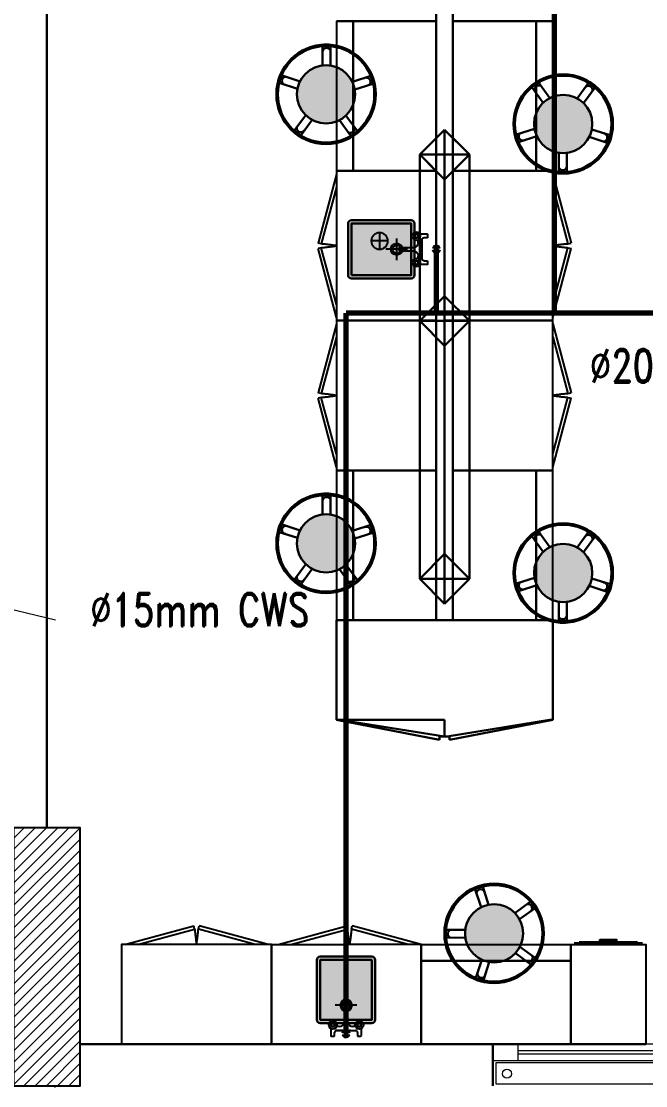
# Model space of a CAD drawing. Extents: x 800 to 995, y 398 to 804.
# Drawn here: x 901.25 to 905.01, y 613.42 to 619.82 of the extents above; entities that cross this region are included whole.
import ezdxf

# ---------------------------------------------------------------- set-up
doc = ezdxf.new("R2010")
doc.units = 0
doc.header["$MEASUREMENT"] = 0
for name, pattern in [('ACAD_ISO02W100', [15, 12, -3]), ('CENTERX2', [4, 2.5, -0.5, 0.5, -0.5]), ('DASHED', [19.05, 12.7, -6.35])]:
    doc.linetypes.add(name, pattern=pattern)
doc.layers.get('0').update_dxf_attribs({"color": 252, "linetype": 'CONTINUOUS', "lineweight": 30})
for name, color, linetype in [('-FUR', 252, 'CONTINUOUS'), ('LAYER8', 3, 'CONTINUOUS'), ('SAN', 2, 'CONTINUOUS')]:
    doc.layers.add(name, color=color, linetype=linetype)
for name, color, linetype, lineweight in [('axis', 1, 'CENTERX2', 5), ('Column', 6, 'CONTINUOUS', 25), ('elev', 90, 'CONTINUOUS', 9), ('Elevation', 150, 'CONTINUOUS', 18), ('hatch', 252, 'CONTINUOUS', 9), ('P-C-WATER', 5, 'CONTINUOUS', 70), ('P-TEXT', 1, 'CONTINUOUS', 25), ('Wall', 252, 'CONTINUOUS', 30), ('WINDOW', 252, 'CONTINUOUS', 5)]:
    doc.layers.add(name, color=color, linetype=linetype, lineweight=lineweight)
doc.styles.add('ROMANC', font='romand.shx')

# ---------------------------------------------------------------- blocks, each defined once
blk = doc.blocks.new('fghh')
at = {"layer": 'hatch'}
for p, q in [((1434.8944, 1497.1759), (1434.6102, 1497.7917)), ((1435.2563, 1497.1801), (1434.6563, 1496.9032)), ((1434.6563, 1496.9032), (1434.8944, 1497.1759)), ((1435.2563, 1497.1801), (1435.0183, 1496.9074)), ((1435.2563, 1496.3917), (1435.0183, 1496.9074))]:
    blk.add_line(p, q, dxfattribs=at)
blk = doc.blocks.new('YY5Y5')
at = {"layer": 'SAN', "color": 1}
for p, q in [((433.83, 542.04), (433.83, 538.56)), ((435.73, 542.41), (434.2, 542.41)), ((435.73, 540.55), (435.73, 542.41)), ((446.18, 539.55), (436.73, 539.55)), ((443.04, 539.55), (446.16, 539.55)), ((447.16, 542.41), (447.16, 540.55)), ((448.69, 542.41), (447.16, 542.41)), ((449.07, 538.56), (449.07, 542.04)), ((434.16, 537.56), (433.7, 538.02)), ((434.16, 536.15), (433.7, 535.69)), ((435.58, 537.56), (436.04, 538.02)), ((435.58, 536.15), (436.04, 535.69)), ((436.72, 537.65), (438.25, 537.65)), ((440.5, 535.4), (440.5, 528.74)), ((442.4, 528.74), (442.4, 535.4)), ((444.65, 537.65), (446.18, 537.65)), ((447.32, 537.56), (446.86, 538.02)), ((447.32, 536.15), (446.86, 535.69)), ((448.74, 537.56), (449.2, 538.02)), ((448.74, 536.15), (449.2, 535.69)), ((440.87, 528.36), (442.03, 528.36))]:
    blk.add_line(p, q, dxfattribs=at)
at = {"layer": 'SAN', "color": 1, "linetype": 'Continuous'}
blk.add_line((439.23, 539.55), (439.86, 539.55), dxfattribs=at)
at = {"layer": 'SAN', "color": 2, "linetype": 'DASHED'}
for points in [[(441.45, 532.42), (441.45, 521.63)], [(436.06, 527.03), (446.84, 527.03)]]:
    blk.add_lwpolyline(points, dxfattribs=at)
at = {"layer": 'SAN', "color": 1}
for centre, radius in [((434.87, 536.85), 2), ((434.87, 536.85), 1), ((434.87, 536.85), 0.8), ((448.03, 536.85), 2), ((448.03, 536.85), 1), ((448.03, 536.85), 0.8)]:
    blk.add_circle(centre, radius, dxfattribs=at)
for centre, radius, start, end in [((434.2, 542.04), 0.375, 90, 180), ((436.73, 540.55), 1, 180, 270), ((446.16, 540.55), 1, 270, 0), ((448.69, 542.04), 0.375, 0, 90), ((438.25, 535.4), 2.25, 0, 90), ((444.65, 535.4), 2.25, 90, 180), ((441.45, 527.03), 2.86, 109.4319, 70.5681), ((441.45, 527.03), 2.08, 117.2765, 62.7235), ((440.87, 528.74), 0.375, 180, 270), ((442.03, 528.74), 0.375, 270, 360)]:
    blk.add_arc(centre, radius, start, end, dxfattribs=at)
blk = doc.blocks.new('fd')
at = {"layer": '-FUR'}
h = blk.add_hatch(color=254, dxfattribs=at)
h.paths.add_polyline_path([(1322.6636, 576.6994), (1322.3536, 576.6994), (1322.3536, 577.0594), (1322.6636, 577.0594)], flags=16)
edge = h.paths.add_edge_path()
edge.add_line((1322.6636, 576.6794), (1322.3536, 576.6794))
edge.add_arc((1322.3536, 576.6994), 0.02, 180, 270, ccw=False)
edge.add_line((1322.3336, 576.6994), (1322.3336, 577.0594))
edge.add_arc((1322.3536, 577.0594), 0.02, 90, 180, ccw=False)
edge.add_line((1322.3536, 577.0794), (1322.6636, 577.0794))
edge.add_arc((1322.6636, 577.0594), 0.02, 0, 90, ccw=False)
edge.add_line((1322.6836, 577.0594), (1322.6836, 576.6994))
edge.add_arc((1322.6636, 576.6994), 0.02, -90, 0, ccw=False)
blk.add_hatch(color=253, dxfattribs=at).paths.add_polyline_path([(1322.6636, 577.0594), (1322.6636, 576.6994), (1322.3536, 576.6994), (1322.3536, 577.0594)])
h = blk.add_hatch(color=251, dxfattribs=at)
h.paths.add_polyline_path([(1322.6337, 577.0294), (1322.6636, 577.0594), (1322.6636, 576.6994), (1322.6336, 576.7294)])
h.paths.add_polyline_path([(1322.6336, 576.7294), (1322.6636, 576.6994), (1322.3536, 576.6994), (1322.3836, 576.7294)])
h = blk.add_hatch(color=252, dxfattribs=at)
h.paths.add_polyline_path([(1322.3836, 577.0294), (1322.3536, 577.0594), (1322.6636, 577.0594), (1322.6337, 577.0294)])
h.paths.add_polyline_path([(1322.3836, 576.7294), (1322.3536, 576.6994), (1322.3536, 577.0594), (1322.3836, 577.0294)])
for p, q in [((1322.4784, 577.2056), (1322.0597, 577.2056)), ((1322.4784, 577.2056), (1322.9597, 577.2056)), ((1322.0597, 576.6056), (1322.5097, 576.6056)), ((1322.9597, 576.6056), (1322.5097, 576.6056))]:
    blk.add_line(p, q, dxfattribs=at)
at = {"layer": '-FUR', "linetype": 'ACAD_ISO02W100'}
for p, q in [((1322.0597, 577.2056), (1322.5097, 577.2056)), ((1322.9597, 577.2056), (1322.5097, 577.2056)), ((1322.0997, 576.6056), (1322.5133, 576.4948)), ((1322.177, 576.6056), (1322.5185, 576.5141)), ((1322.8824, 576.6056), (1322.541, 576.5141)), ((1322.9597, 576.6056), (1322.5462, 576.4948)), ((1322.5185, 576.5141), (1322.5133, 576.4948)), ((1322.541, 576.5141), (1322.5462, 576.4948))]:
    blk.add_line(p, q, dxfattribs=at)
for centre, start, end in [((1324.045, 576.3727), 171.26112, 174.70691), ((1321.0144, 576.3727), 5.29309, 8.73888)]:
    blk.add_arc(centre, 1.5331, start, end, dxfattribs=at)
for p, q in [((1322.0597, 577.2056), (1322.0597, 576.6056)), ((1322.9597, 577.2056), (1322.9597, 576.6056))]:
    blk.add_line(p, q)
blk.add_lwpolyline([(1322.6636, 576.6794), (1322.3536, 576.6794, -0.414214), (1322.3336, 576.6994), (1322.3336, 577.0594, -0.414214), (1322.3536, 577.0794), (1322.6636, 577.0794, -0.414214), (1322.6836, 577.0594), (1322.6836, 576.6994, -0.414214)], format="xyb", close=True)
blk.add_lwpolyline([(1322.6636, 576.6794), (1322.3536, 576.6794, -0.414214), (1322.3336, 576.6994), (1322.3336, 577.0594, -0.414214), (1322.3536, 577.0794), (1322.6636, 577.0794, -0.414214), (1322.6836, 577.0594), (1322.6836, 576.6994, -0.414214)], format="xyb", close=True)
blk.add_lwpolyline([(1322.6636, 576.6994), (1322.3536, 576.6994), (1322.3536, 577.0594), (1322.6636, 577.0594)], close=True)
at = {"extrusion": (0, 0, -1), "xscale": 0.0121000000000322, "yscale": 0.0121000000000322, "zscale": -0.0121}
blk.add_blockref('YY5Y5', (-1327.8502, 570.5947), dxfattribs=at)
blk = doc.blocks.new('juy')
blk.add_line((1322.9597, 577.2056), (1322.9597, 576.6056))
blk.add_blockref('fd', (0, 0))
blk = doc.blocks.new('vfd')
at = {"layer": '-FUR'}
h = blk.add_hatch(color=254, dxfattribs=at)
h.paths.add_polyline_path([(1316.635, 565.8296), (1316.635, 566.1396), (1316.275, 566.1396), (1316.275, 565.8296)], flags=16)
edge = h.paths.add_edge_path()
edge.add_line((1316.655, 565.8296), (1316.655, 566.1396))
edge.add_ellipse((1316.635, 566.1396), major_axis=(-0.0141, -0.0141), ratio=1, start_angle=135, end_angle=225)
edge.add_line((1316.635, 566.1596), (1316.275, 566.1596))
edge.add_ellipse((1316.275, 566.1396), major_axis=(-0.0141, -0.0141), ratio=1, start_angle=225, end_angle=315)
edge.add_line((1316.255, 566.1396), (1316.255, 565.8296))
edge.add_ellipse((1316.275, 565.8296), major_axis=(0.0141, -0.0141), ratio=1, start_angle=225, end_angle=315)
edge.add_line((1316.275, 565.8096), (1316.635, 565.8096))
edge.add_ellipse((1316.635, 565.8296), major_axis=(0.0141, -0.0141), ratio=1, start_angle=-45, end_angle=45)
blk.add_hatch(color=253, dxfattribs=at).paths.add_polyline_path([(1316.275, 565.8296), (1316.635, 565.8296), (1316.635, 566.1396), (1316.275, 566.1396)])
h = blk.add_hatch(color=251, dxfattribs=at)
h.paths.add_polyline_path([(1316.305, 565.8596), (1316.275, 565.8296), (1316.635, 565.8296), (1316.605, 565.8596)])
h.paths.add_polyline_path([(1316.605, 565.8596), (1316.635, 565.8296), (1316.635, 566.1396), (1316.605, 566.1096)])
h = blk.add_hatch(color=252, dxfattribs=at)
h.paths.add_polyline_path([(1316.305, 566.1096), (1316.275, 566.1396), (1316.275, 565.8296), (1316.305, 565.8596)])
h.paths.add_polyline_path([(1316.605, 566.1096), (1316.635, 566.1396), (1316.275, 566.1396), (1316.305, 566.1096)])
blk.add_lwpolyline([(1316.655, 565.8296), (1316.655, 566.1396, 0.414214), (1316.635, 566.1596), (1316.275, 566.1596, 0.414214), (1316.255, 566.1396), (1316.255, 565.8296, 0.414214), (1316.275, 565.8096), (1316.635, 565.8096, 0.414214)], format="xyb", close=True)
blk.add_lwpolyline([(1316.655, 565.8296), (1316.655, 566.1396, 0.414214), (1316.635, 566.1596), (1316.275, 566.1596, 0.414214), (1316.255, 566.1396), (1316.255, 565.8296, 0.414214), (1316.275, 565.8096), (1316.635, 565.8096, 0.414214)], format="xyb", close=True)
blk.add_lwpolyline([(1316.635, 565.8296), (1316.635, 566.1396), (1316.275, 566.1396), (1316.275, 565.8296)], close=True)
at = {"layer": 'LAYER8'}
for p, q in [((1316.465, 566.0846), (1316.465, 565.9846)), ((1316.415, 566.0346), (1316.515, 566.0346))]:
    blk.add_line(p, q, dxfattribs=at)
blk.add_circle((1316.465, 566.0346), 0.05, dxfattribs=at)
at = {"xscale": 0.0121, "yscale": 0.0121, "zscale": 0.0121, "rotation": 89.99999999999997}
blk.add_blockref('YY5Y5', (1322.7397, 560.6431), dxfattribs=at)

msp = doc.modelspace()

# ---------------------------------------------------------------- hatches: boundary and pattern name
h = msp.add_hatch(color=256)
h.set_gradient(color1=(132, 132, 132), name='SPHERICAL')
h.paths.add_polyline_path([(903.2617, 619.3771, -1), (902.9117, 619.3771, -1)])
h = msp.add_hatch(color=256)
h.set_gradient(color1=(132, 132, 132), name='SPHERICAL')
h.paths.add_polyline_path([(904.3369, 619.1991, -1), (904.6869, 619.1991, -1)])
h = msp.add_hatch(color=256)
h.set_gradient(color1=(132, 132, 132), name='SPHERICAL')
h.paths.add_polyline_path([(903.2617, 616.6771, -1), (902.9117, 616.6771, -1)])
h = msp.add_hatch(color=256)
h.set_gradient(color1=(132, 132, 132), name='SPHERICAL')
h.paths.add_polyline_path([(904.3369, 616.4991, -1), (904.6869, 616.4991, -1)])
h = msp.add_hatch(color=256)
h.set_gradient(color1=(132, 132, 132), name='SPHERICAL')
h.paths.add_polyline_path([(904.0969, 614.1571, 1), (904.0969, 614.5071, 1)])
at = {"layer": 'hatch'}
h = msp.add_hatch(dxfattribs=at)
h.set_pattern_fill('ANSI31', color=252, scale=0.015, style=0)
h.set_pattern_definition([(45, (1093.41557, 299.344082), (-0.0336759605, 0.0336759605), [])])
h.paths.add_polyline_path([(901.2084, 613.4161), (901.6084, 613.4161), (901.6084, 614.9661), (901.2084, 614.9661)])

# ---------------------------------------------------------------- linework, layer by layer
at = {"layer": '-FUR', "linetype": 'ACAD_ISO02W100'}
for p, q in [((903.8493, 619.8161), (903.8493, 620.2661)), ((903.1493, 619.8161), (903.1493, 618.9161)), ((904.4493, 618.9161), (904.4493, 619.8161)), ((903.1493, 618.8961), (903.0385, 618.4826)), ((903.7493, 618.0161), (903.7493, 618.9161)), ((903.8493, 618.9161), (903.8493, 618.0161)), ((904.4493, 618.8961), (904.5601, 618.4826)), ((903.1493, 618.8189), (903.0578, 618.4774)), ((904.4493, 618.8189), (904.5408, 618.4774)), ((903.0578, 618.4774), (903.0385, 618.4826)), ((903.0578, 618.4549), (903.0385, 618.4497)), ((903.1493, 618.0361), (903.0385, 618.4497)), ((903.1493, 618.1134), (903.0578, 618.4549)), ((904.4493, 618.1134), (904.5408, 618.4549)), ((904.4493, 618.0361), (904.5601, 618.4497)), ((904.5408, 618.4774), (904.5601, 618.4826)), ((904.5408, 618.4549), (904.5601, 618.4497)), ((903.1493, 617.9961), (903.0385, 617.5826)), ((903.7493, 617.1161), (903.7493, 618.0161)), ((903.8493, 618.0161), (903.8493, 617.1161)), ((904.4493, 617.9961), (904.5601, 617.5826)), ((903.1493, 617.9189), (903.0578, 617.5774)), ((904.4493, 617.9189), (904.5408, 617.5774)), ((903.0578, 617.5774), (903.0385, 617.5826)), ((903.0578, 617.5549), (903.0385, 617.5497)), ((903.1493, 617.1361), (903.0385, 617.5497)), ((903.1493, 617.2134), (903.0578, 617.5549)), ((904.4493, 617.2134), (904.5408, 617.5549)), ((904.4493, 617.1361), (904.5601, 617.5497)), ((904.5408, 617.5774), (904.5601, 617.5826)), ((904.5408, 617.5549), (904.5601, 617.5497)), ((903.1493, 617.1161), (903.1493, 616.2161)), ((904.4493, 616.2161), (904.4493, 617.1161)), ((901.8779, 614.2661), (902.2915, 614.377)), ((901.9552, 614.2661), (902.2967, 614.3576)), ((902.2967, 614.3576), (902.2915, 614.377)), ((902.3192, 614.3576), (902.3244, 614.377)), ((902.6607, 614.2661), (902.3192, 614.3576)), ((902.7379, 614.2661), (902.3244, 614.377)), ((903.6579, 614.2661), (904.5579, 614.2661)), ((901.8579, 613.6661), (902.7579, 613.6661)), ((904.5579, 613.6661), (905.0079, 613.6661))]:
    msp.add_line(p, q, dxfattribs=at)
at = {"layer": '-FUR'}
for p, q in [((904.5779, 614.2761), (904.9879, 614.2761)), ((904.6079, 614.2811), (904.9579, 614.2811))]:
    msp.add_line(p, q, dxfattribs=at)
for points in [[(904.4493, 619.8161), (904.4493, 620.2661), (903.8493, 620.2661), (903.8493, 619.8161)], [(903.7493, 618.0161), (903.7493, 618.9161), (903.1493, 618.9161), (903.1493, 618.0161)], [(903.8493, 618.9161), (903.8493, 618.0161), (904.4493, 618.0161), (904.4493, 618.9161)], [(903.7493, 617.1161), (903.7493, 618.0161), (903.1493, 618.0161), (903.1493, 617.1161)], [(903.8493, 618.0161), (903.8493, 617.1161), (904.4493, 617.1161), (904.4493, 618.0161)], [(901.8579, 613.6661), (902.7579, 613.6661), (902.7579, 614.2661), (901.8579, 614.2661)], [(904.5579, 614.2661), (905.0079, 614.2661), (905.0079, 613.6661), (904.5579, 613.6661)]]:
    msp.add_lwpolyline(points, close=True, dxfattribs=at)
at = {"layer": '-FUR', "color": 1}
msp.add_lwpolyline([(904.7329, 614.2961), (904.8329, 614.2961), (904.8329, 614.2861), (904.7329, 614.2861)], close=True, dxfattribs=at)
at = {"layer": '-FUR', "linetype": 'ACAD_ISO02W100'}
for centre, start, end in [((902.9164, 616.9509), 81.26112, 84.70691), ((902.9164, 619.9814), 275.29309, 278.73888), ((904.6822, 616.9509), 95.29309, 98.73888), ((904.6822, 619.9814), 261.26112, 264.70691), ((902.9164, 616.0509), 81.26112, 84.70691), ((902.9164, 619.0814), 275.29309, 278.73888), ((904.6822, 616.0509), 95.29309, 98.73888), ((904.6822, 619.0814), 261.26112, 264.70691), ((903.8232, 614.4991), 185.29309, 188.73888), ((900.7927, 614.4991), 351.26112, 354.70691)]:
    msp.add_arc(centre, 1.5331, start, end, dxfattribs=at)
for p, q in [((903.7493, 621.1661), (903.7493, 616.5641)), ((903.8493, 616.5646), (903.8493, 621.1661)), ((903.1493, 619.8161), (903.7493, 619.8161)), ((903.2493, 618.9161), (903.2493, 619.8161)), ((903.7493, 619.8161), (903.7493, 618.9161)), ((903.8493, 618.9161), (903.8493, 619.8161)), ((903.8493, 619.8161), (904.4493, 619.8161)), ((904.4493, 619.8161), (904.3493, 619.8161)), ((904.3493, 619.8161), (904.3493, 618.9161)), ((903.065, 619.5508), (903.0645, 619.6662)), ((903.0745, 619.6762), (903.102, 619.6761)), ((903.1124, 619.5502), (903.1128, 619.6636)), ((902.7985, 619.458), (902.8071, 619.4841)), ((902.93, 619.4551), (902.8224, 619.4905)), ((903.2451, 619.4515), (903.3548, 619.4876)), ((903.3674, 619.4811), (903.3758, 619.4549)), ((902.9148, 619.4102), (902.8049, 619.4454)), ((903.2593, 619.4062), (903.3672, 619.4408)), ((904.3923, 619.3268), (904.324, 619.4199)), ((904.3263, 619.4339), (904.3486, 619.45)), ((904.431, 619.3542), (904.3647, 619.4462)), ((904.5964, 619.3523), (904.6639, 619.446)), ((904.6345, 619.324), (904.7014, 619.4155)), ((904.6778, 619.4482), (904.7, 619.4319)), ((902.9642, 619.2522), (902.8972, 619.1608)), ((903.0022, 619.2239), (902.9348, 619.1302)), ((903.1677, 619.222), (903.2339, 619.1301)), ((903.2063, 619.2494), (903.2746, 619.1563)), ((902.9208, 619.1281), (902.8986, 619.1443)), ((903.2723, 619.1424), (903.25, 619.1263)), ((903.7995, 619.1644), (903.6495, 619.0144)), ((903.7995, 619.1644), (903.6495, 619.0144)), ((903.9495, 619.0144), (903.7995, 619.1644)), ((903.7995, 619.0144), (903.7995, 619.1644)), ((903.9495, 619.0144), (903.7995, 619.1644)), ((904.3393, 619.17), (904.2315, 619.1354)), ((904.6838, 619.1661), (904.7937, 619.1309)), ((903.6495, 619.0144), (903.7493, 619.1141)), ((903.8493, 619.1146), (903.9495, 619.0144)), ((904.2313, 619.0951), (904.2229, 619.1213)), ((904.3535, 619.1248), (904.2438, 619.0887)), ((904.6686, 619.1212), (904.7762, 619.0858)), ((904.8001, 619.1183), (904.7915, 619.0921)), ((903.6495, 619.0144), (903.9495, 619.0144)), ((903.7995, 618.8644), (903.6495, 619.0144)), ((903.6495, 619.0144), (903.9495, 619.0144)), ((903.7995, 619.0144), (903.6495, 619.0144)), ((903.6495, 619.0144), (903.7995, 619.0144)), ((903.6495, 619.0144), (903.9495, 619.0144)), ((903.7995, 618.8644), (903.6495, 619.0144)), ((903.6495, 618.0144), (903.6495, 619.0144)), ((903.6495, 619.0144), (903.9495, 619.0144)), ((903.7493, 618.9146), (903.6495, 619.0144)), ((903.9495, 619.0144), (903.7995, 618.8644)), ((903.7995, 618.1644), (903.7995, 619.0144)), ((903.7995, 619.0144), (903.9495, 619.0144)), ((903.7995, 619.0144), (903.7995, 618.8644)), ((903.9495, 619.0144), (903.7995, 618.8644)), ((903.8513, 618.9161), (903.9495, 619.0144)), ((903.9495, 619.0144), (903.9478, 618.0161)), ((904.4862, 619.026), (904.4858, 618.9127)), ((904.5336, 619.0255), (904.5341, 618.91)), ((903.7493, 618.9161), (903.1493, 618.9161)), ((903.1493, 618.9161), (903.2493, 618.9161)), ((904.4493, 618.9161), (903.8493, 618.9161)), ((904.5241, 618.9001), (904.4966, 618.9002)), ((903.7995, 618.1644), (903.6495, 618.0144)), ((903.7995, 618.0144), (903.7995, 618.1644)), ((903.9495, 618.0144), (903.7995, 618.1644)), ((903.9495, 618.0144), (903.6495, 618.0144)), ((903.7995, 617.8644), (903.6495, 618.0144)), ((903.6495, 618.0144), (903.9495, 618.0144)), ((903.6495, 616.4644), (903.6495, 618.0144)), ((903.8493, 618.0161), (903.7993, 618.0161)), ((903.7995, 618.0144), (903.7995, 617.8644)), ((903.7995, 617.8644), (903.9495, 618.0144)), ((903.7995, 618.0144), (903.7995, 616.3144)), ((903.9495, 618.0144), (903.9495, 616.4644)), ((903.7995, 616.6144), (903.7995, 617.4644)), ((903.1493, 617.1161), (903.7493, 617.1161)), ((903.2493, 616.2161), (903.2493, 617.1161)), ((903.7493, 617.1161), (903.7493, 616.2161)), ((903.8493, 616.2161), (903.8493, 617.1161)), ((903.8493, 617.1161), (904.4493, 617.1161)), ((904.4493, 617.1161), (904.3493, 617.1161)), ((904.3493, 617.1161), (904.3493, 616.2161)), ((903.065, 616.8508), (903.0645, 616.9662)), ((903.0745, 616.9762), (903.102, 616.9761)), ((903.1124, 616.8502), (903.1128, 616.9636)), ((902.7985, 616.758), (902.8071, 616.7841)), ((902.93, 616.7551), (902.8224, 616.7905)), ((903.2451, 616.7515), (903.3548, 616.7876)), ((903.3674, 616.7811), (903.3758, 616.7549)), ((902.9148, 616.7102), (902.8049, 616.7454)), ((903.2593, 616.7062), (903.3672, 616.7408)), ((904.3923, 616.6268), (904.324, 616.7199)), ((904.3263, 616.7339), (904.3486, 616.75)), ((904.431, 616.6542), (904.3647, 616.7462)), ((904.5964, 616.6523), (904.6639, 616.746)), ((904.6345, 616.624), (904.7014, 616.7155)), ((904.6778, 616.7482), (904.7, 616.7319)), ((903.7995, 616.6144), (903.6495, 616.4644)), ((903.7995, 616.4644), (903.7995, 616.6144)), ((903.9495, 616.4644), (903.7995, 616.6144)), ((902.9642, 616.5522), (902.8972, 616.4608)), ((903.0022, 616.5239), (902.9348, 616.4302)), ((903.1677, 616.522), (903.2339, 616.4301)), ((903.2063, 616.5494), (903.2746, 616.4563)), ((903.9495, 616.4644), (903.6495, 616.4644)), ((903.7995, 616.3144), (903.6495, 616.4644)), ((903.6495, 616.4644), (903.9495, 616.4644)), ((903.7995, 616.4644), (903.7995, 616.3144)), ((903.7995, 616.3144), (903.9495, 616.4644)), ((904.3393, 616.47), (904.2315, 616.4354)), ((904.6838, 616.4661), (904.7937, 616.4309)), ((902.9208, 616.4281), (902.8986, 616.4443)), ((903.2723, 616.4424), (903.25, 616.4263)), ((904.2313, 616.3951), (904.2229, 616.4213)), ((904.3535, 616.4248), (904.2438, 616.3887)), ((904.6686, 616.4212), (904.7762, 616.3858)), ((904.8001, 616.4183), (904.7915, 616.3921)), ((904.4862, 616.326), (904.4858, 616.2127)), ((904.5336, 616.3255), (904.5341, 616.21)), ((903.1493, 616.2161), (903.1493, 615.6161)), ((903.1493, 616.2161), (904.4493, 616.2161)), ((903.7493, 616.2161), (903.1493, 616.2161)), ((903.1493, 616.2161), (903.2493, 616.2161)), ((904.4493, 616.2161), (903.8493, 616.2161)), ((904.4493, 615.6161), (904.4493, 616.2161)), ((904.5241, 616.2001), (904.4966, 616.2002)), ((903.1493, 615.6161), (903.7993, 615.6161)), ((903.1493, 615.6161), (903.7693, 615.4961)), ((903.1493, 615.6161), (903.1693, 615.6161)), ((903.1693, 615.6161), (903.7993, 615.5161)), ((903.7993, 615.6161), (903.7993, 615.5161)), ((904.4293, 615.6161), (903.8143, 615.5161)), ((904.4493, 615.6161), (903.8293, 615.4961)), ((904.4493, 615.6161), (904.4293, 615.6161)), ((903.7993, 615.5161), (903.7693, 615.5161)), ((903.7693, 615.5161), (903.7693, 615.4961)), ((903.7993, 615.5161), (903.8293, 615.5161)), ((903.8293, 615.5161), (903.8293, 615.4961)), ((904.019, 614.4887), (903.9836, 614.5964)), ((904.0161, 614.6202), (903.99, 614.6116)), ((904.0639, 614.5039), (904.0287, 614.6138)), ((904.2219, 614.4546), (904.3133, 614.5215)), ((904.2502, 614.4166), (904.3439, 614.484)), ((904.346, 614.498), (904.3298, 614.5202)), ((903.7979, 614.3442), (903.798, 614.3167)), ((903.9233, 614.3538), (903.8079, 614.3543)), ((903.9238, 614.3064), (903.8105, 614.306)), ((903.6579, 614.2661), (903.6579, 613.6661)), ((904.2247, 614.2124), (904.3178, 614.1442)), ((904.2521, 614.2511), (904.344, 614.1848)), ((904.5579, 613.6661), (904.5579, 614.2661)), ((904.5579, 614.2661), (904.5579, 614.1661)), ((904.5579, 614.1661), (903.6579, 614.1661)), ((904.0226, 614.1736), (903.9865, 614.064)), ((904.0679, 614.1595), (904.0333, 614.0516)), ((904.3317, 614.1464), (904.3478, 614.1687)), ((903.993, 614.0514), (904.0191, 614.043)), ((903.6579, 613.6661), (904.5579, 613.6661))]:
    msp.add_line(p, q)
for centre, radius in [((903.0867, 619.3771), 0.299), ((903.0867, 619.3771), 0.29), ((903.0867, 619.3771), 0.175), ((904.5119, 619.1991), 0.299), ((904.5119, 619.1991), 0.29), ((904.5119, 619.1991), 0.175), ((903.0867, 616.6771), 0.299), ((903.0867, 616.6771), 0.29), ((903.0867, 616.6771), 0.175), ((904.5119, 616.4991), 0.299), ((904.5119, 616.4991), 0.29), ((904.5119, 616.4991), 0.175), ((904.0969, 614.3321), 0.299), ((904.0969, 614.3321), 0.29), ((904.0969, 614.3321), 0.175)]:
    msp.add_circle(centre, radius)
for centre, radius, start, end in [((903.0745, 619.6662), 0.01, 89.79115, 179.79115), ((903.0897, 619.6307), 0.025, 22.93495, 191.17517), ((903.0997, 619.6632), 0.0131, 1.65402, 79.72038), ((902.808, 619.4549), 0.01, 161.79115, 251.79115), ((902.8187, 619.4779), 0.0131, 73.65402, 151.72038), ((902.8464, 619.4584), 0.025, 94.93495, 263.17517), ((903.3288, 619.4527), 0.025, 310.93495, 119.17517), ((903.3578, 619.4781), 0.01, 17.79115, 107.79115), ((903.3628, 619.4532), 0.0131, 289.65402, 7.72038), ((904.3322, 619.4258), 0.01, 125.79115, 215.79115), ((904.3653, 619.406), 0.025, 58.93495, 227.17517), ((904.3543, 619.4381), 0.0131, 37.65402, 115.72038), ((904.6634, 619.4025), 0.025, 346.93495, 155.17517), ((904.6719, 619.4401), 0.01, 53.79115, 143.79115), ((904.6906, 619.4229), 0.0131, 325.65402, 43.72038), ((902.9081, 619.1534), 0.0131, 145.65402, 223.72038), ((902.9352, 619.1737), 0.025, 166.93495, 335.17517), ((903.2333, 619.1702), 0.025, 238.93495, 47.17517), ((903.2665, 619.1505), 0.01, 305.79115, 35.79115), ((904.2698, 619.1236), 0.025, 130.93495, 299.17517), ((904.7522, 619.1179), 0.025, 274.93495, 83.17517), ((902.9267, 619.1361), 0.01, 233.79115, 323.79115), ((903.2443, 619.1381), 0.0131, 217.65402, 295.72038), ((904.2359, 619.1231), 0.0131, 109.65402, 187.72038), ((904.2408, 619.0982), 0.01, 197.79115, 287.79115), ((904.7799, 619.0984), 0.0131, 253.65402, 331.72038), ((904.7906, 619.1214), 0.01, 341.79115, 71.79115), ((904.5089, 618.9455), 0.025, 202.93495, 11.17517), ((904.4989, 618.9131), 0.0131, 181.65402, 259.72038), ((904.5241, 618.9101), 0.01, 269.79115, 359.79115), ((903.0745, 616.9662), 0.01, 89.79115, 179.79115), ((903.0997, 616.9632), 0.0131, 1.65402, 79.72038), ((903.0897, 616.9307), 0.025, 22.93495, 191.17517), ((902.8187, 616.7779), 0.0131, 73.65402, 151.72038), ((902.8464, 616.7584), 0.025, 94.93495, 263.17517), ((903.3288, 616.7527), 0.025, 310.93495, 119.17517), ((903.3578, 616.7781), 0.01, 17.79115, 107.79115), ((902.808, 616.7549), 0.01, 161.79115, 251.79115), ((903.3628, 616.7532), 0.0131, 289.65402, 7.72038), ((904.3322, 616.7258), 0.01, 125.79115, 215.79115), ((904.3653, 616.706), 0.025, 58.93495, 227.17517), ((904.3543, 616.7381), 0.0131, 37.65402, 115.72038), ((904.6634, 616.7025), 0.025, 346.93495, 155.17517), ((904.6719, 616.7401), 0.01, 53.79115, 143.79115), ((904.6906, 616.7229), 0.0131, 325.65402, 43.72038), ((902.9081, 616.4534), 0.0131, 145.65402, 223.72038), ((902.9352, 616.4737), 0.025, 166.93495, 335.17517), ((903.2333, 616.4702), 0.025, 238.93495, 47.17517), ((903.2665, 616.4505), 0.01, 305.79115, 35.79115), ((902.9267, 616.4361), 0.01, 233.79115, 323.79115), ((903.2443, 616.4381), 0.0131, 217.65402, 295.72038), ((904.2359, 616.4231), 0.0131, 109.65402, 187.72038), ((904.2408, 616.3982), 0.01, 197.79115, 287.79115), ((904.2698, 616.4236), 0.025, 130.93495, 299.17517), ((904.7522, 616.4179), 0.025, 274.93495, 83.17517), ((904.7799, 616.3984), 0.0131, 253.65402, 331.72038), ((904.7906, 616.4214), 0.01, 341.79115, 71.79115), ((904.4989, 616.2131), 0.0131, 181.65402, 259.72038), ((904.5089, 616.2455), 0.025, 202.93495, 11.17517), ((904.5241, 616.2101), 0.01, 269.79115, 359.79115), ((903.9962, 614.6001), 0.0131, 118.27962, 196.34598), ((904.0157, 614.5723), 0.025, 6.82483, 175.06505), ((904.0192, 614.6107), 0.01, 18.20885, 108.20885), ((904.3003, 614.4835), 0.025, 294.82483, 103.06505), ((904.3207, 614.5107), 0.0131, 46.27962, 124.34598), ((904.338, 614.4921), 0.01, 306.20885, 36.20885), ((903.8079, 614.3443), 0.01, 90.20885, 180.20885), ((903.8433, 614.3291), 0.025, 78.82483, 247.06505), ((903.8109, 614.3191), 0.0131, 190.27962, 268.34598), ((904.3039, 614.1854), 0.025, 222.82483, 31.06505), ((904.3236, 614.1523), 0.01, 234.20885, 324.20885), ((904.336, 614.1744), 0.0131, 334.27962, 52.34598), ((904.0214, 614.0899), 0.025, 150.82483, 319.06505), ((903.996, 614.0609), 0.01, 162.20885, 252.20885), ((904.0209, 614.056), 0.0131, 262.27962, 340.34598)]:
    msp.add_arc(centre, radius, start, end)
at = {"layer": 'axis', "color": 0, "ltscale": 0.3}
msp.add_line((901.4584, 611.005), (901.4584, 613.4161), dxfattribs=at)
at = {"layer": 'Column', "color": 252}
msp.add_lwpolyline([(901.2084, 613.4161), (901.6084, 613.4161), (901.6084, 614.9661), (901.2084, 614.9661)], close=True, dxfattribs=at)
at = {"layer": 'elev', "color": 252, "linetype": 'Continuous'}
for p, q in [((904.0884, 613.6661), (904.2384, 613.6661)), ((904.0884, 613.5661), (904.0884, 613.6661)), ((904.2384, 613.6661), (904.2384, 613.5661)), ((904.2384, 613.5661), (904.0884, 613.5661))]:
    msp.add_line(p, q, dxfattribs=at)
at = {"layer": 'Elevation', "color": 252}
for p, q in [((904.1084, 613.5561), (910.7984, 613.5561)), ((904.1084, 613.4261), (904.1084, 613.5561)), ((910.7984, 613.4261), (904.1084, 613.4261))]:
    msp.add_line(p, q, dxfattribs=at)
msp.add_circle((904.1739, 613.4882), 0.0273, dxfattribs=at)
at = {"layer": 'P-C-WATER', "linetype": 'Continuous'}
for p, q in [((904.4572, 623.015), (904.4572, 618.0612)), ((903.7493, 618.4456), (903.7493, 618.0612)), ((910.6434, 618.0612), (903.2068, 618.0612)), ((903.2068, 613.7414, -0.1), (903.2068, 618.0612, -0.1))]:
    msp.add_line(p, q, dxfattribs=at)
at = {"layer": 'P-C-WATER', "linetype": 'ByBlock'}
for centre, start, end in [((903.7493, 618.4456), 0, 180), ((903.7493, 618.4456), 180, 0), ((903.2068, 613.7289), 0, 180), ((903.2068, 613.7289), 180, 0)]:
    msp.add_arc(centre, 0.0125, start, end, dxfattribs=at)
at = {"layer": 'Wall', "color": 252, "linetype": 'Continuous'}
for p, q in [((901.4084, 621.6661, -0.1), (901.4084, 614.9661, -0.1)), ((904.0884, 613.6661), (901.6084, 613.6661)), ((904.0884, 613.6661), (904.0884, 613.4161))]:
    msp.add_line(p, q, dxfattribs=at)
at = {"layer": 'WINDOW', "color": 252, "linetype": 'Continuous'}
for p, q in [((906.0334, 613.6661), (904.2384, 613.6661)), ((906.1334, 613.6261), (904.2384, 613.6261)), ((906.1334, 613.6061), (904.2384, 613.6061)), ((906.1334, 613.5661), (904.2384, 613.5661))]:
    msp.add_line(p, q, dxfattribs=at)

# ---------------------------------------------------------------- block references
at = {"xscale": -1}
msp.add_blockref('vfd', (2219.8737, 52.4605), dxfattribs=at)
at = {"xscale": -1, "rotation": 180}
msp.add_blockref('juy', (-419.3018, 1190.8717), dxfattribs=at)
at = {"layer": 'hatch', "color": 252, "xscale": -1.32715950799479, "yscale": 1.32715950799479, "zscale": 1.32715950799479, "rotation": 101.2231120264299}
msp.add_blockref('fghh', (2478.6986, 2871.1286, 0.05), dxfattribs=at)

# ---------------------------------------------------------------- texts
at = {"layer": 'P-TEXT', "color": 41, "style": 'ROMANC', "width": 0.75}
for s, p in [('%%C20mm CWS', (904.6719, 617.644)), ('%%C15mm CWS', (901.6691, 616.1785, -0.1))]:
    msp.add_text(s, height=0.2, dxfattribs=at).set_placement(p)

doc.saveas('drawing.dxf')
